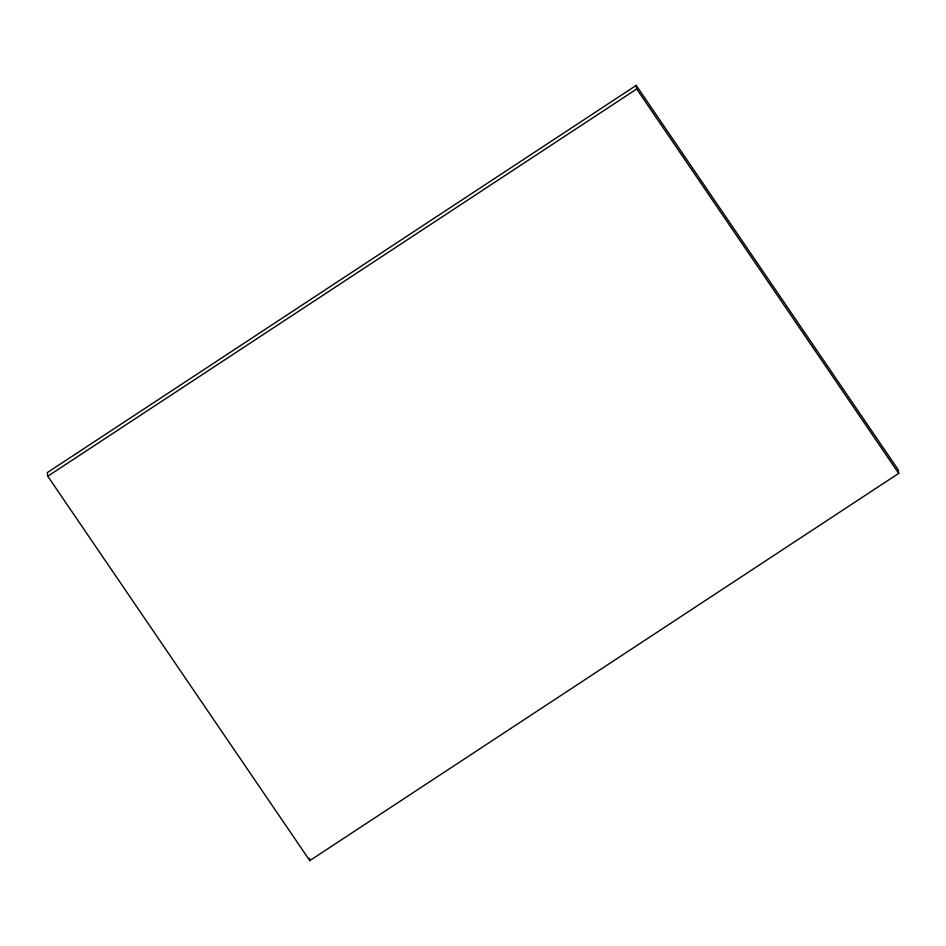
<?xml version="1.0" encoding="UTF-8"?>
<svg xmlns="http://www.w3.org/2000/svg" width="946" height="946" viewBox="0 0 946 946"><rect width="100%" height="100%" fill="white"/><g stroke="black" fill="none" stroke-linecap="round" stroke-linejoin="round"><path stroke-width="1.42" d="M636.209 85.377L47.3 472.622L47.785 476.228L309.791 860.624L898.7 473.378L898.215 469.772L636.209 85.377L636.693 88.983L898.7 473.378M47.785 476.228L636.693 88.983M309.472 858.223L309.791 860.624"/></g></svg>
